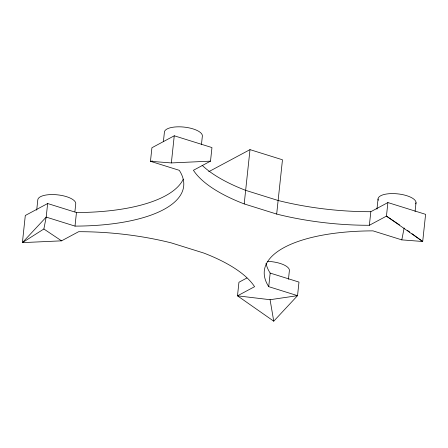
<?xml version="1.0" encoding="UTF-8"?>
<svg xmlns="http://www.w3.org/2000/svg" width="448" height="448" viewBox="0 0 448 448"><rect width="100%" height="100%" fill="white"/><g stroke="black" fill="none" stroke-linecap="round" stroke-linejoin="round"><path stroke-width="0.67" d="M36.697 210.174L37.783 199.993A19.085 7.028 6.1 0 1 56.991 194.79A19.085 7.028 6.1 0 1 75.762 203.661L74.894 211.803M47.645 203.532L46.194 217.101L43.865 229.001L22.4 242.631L25.301 215.482L47.645 203.532L76.457 212.537A145.326 53.497 6.1 0 0 183.249 179.189M266.034 263.245A145.326 53.497 6.1 0 0 270.172 273.084L298.984 282.089L297.534 295.663L273.745 321.188L237.49 295.831L254.57 286.698A145.326 53.497 6.1 0 0 203.801 253.058L171.326 242.906A145.326 53.497 6.1 0 0 78.63 231.706L61.55 240.839L22.4 242.631L46.194 217.101L75.006 226.111L76.457 212.537M163.38 141.753L164.399 132.255A19.085 7.028 6.1 0 1 183.602 127.047A19.085 7.028 6.1 0 1 202.378 135.918L201.432 144.738M174.255 135.789L151.917 147.745L150.466 161.314L171.354 162.932L174.255 135.789L211.96 147.571L210.51 161.146L193.43 170.279A145.326 53.497 6.1 0 0 244.199 203.918L276.674 214.071A145.326 53.497 6.1 0 0 369.37 225.271L386.45 216.138L387.901 202.563L425.6 214.346L422.699 241.494L401.806 239.876L372.994 230.866A145.326 53.497 6.1 0 0 268.722 286.658L270.172 273.084M244.199 203.918L250.001 149.632L282.475 159.779L276.674 214.071M288.462 279.255L289.402 270.435A19.085 7.028 6.1 0 0 267.529 261.358M369.37 225.271L370.821 211.702L387.901 202.563M376.953 209.21L378.039 199.03M415.072 211.518L416.018 202.692M401.806 239.876L404.135 227.976M208.712 171.718L250.001 149.632M246.87 278.018L238.941 282.262L237.49 295.831L270.071 299.706L297.534 295.663L268.722 286.658M152.522 161.011L150.466 161.314L179.278 170.318A145.326 53.497 6.1 0 1 75.006 226.111M171.354 162.932L210.51 161.146M399.571 224.918L386.45 216.138L422.699 241.494L412.009 233.71M43.865 229.001L61.55 240.839M407.512 230.434L409.758 232.07M270.071 299.706L273.745 321.188M370.821 211.702A145.326 53.497 6.1 0 1 278.124 200.497L245.65 190.344A145.326 53.497 6.1 0 1 202.115 165.278M378.291 200.278A19.085 7.028 6.1 0 1 397.242 193.822A19.085 7.028 6.1 0 1 415.688 203.89"/></g></svg>
